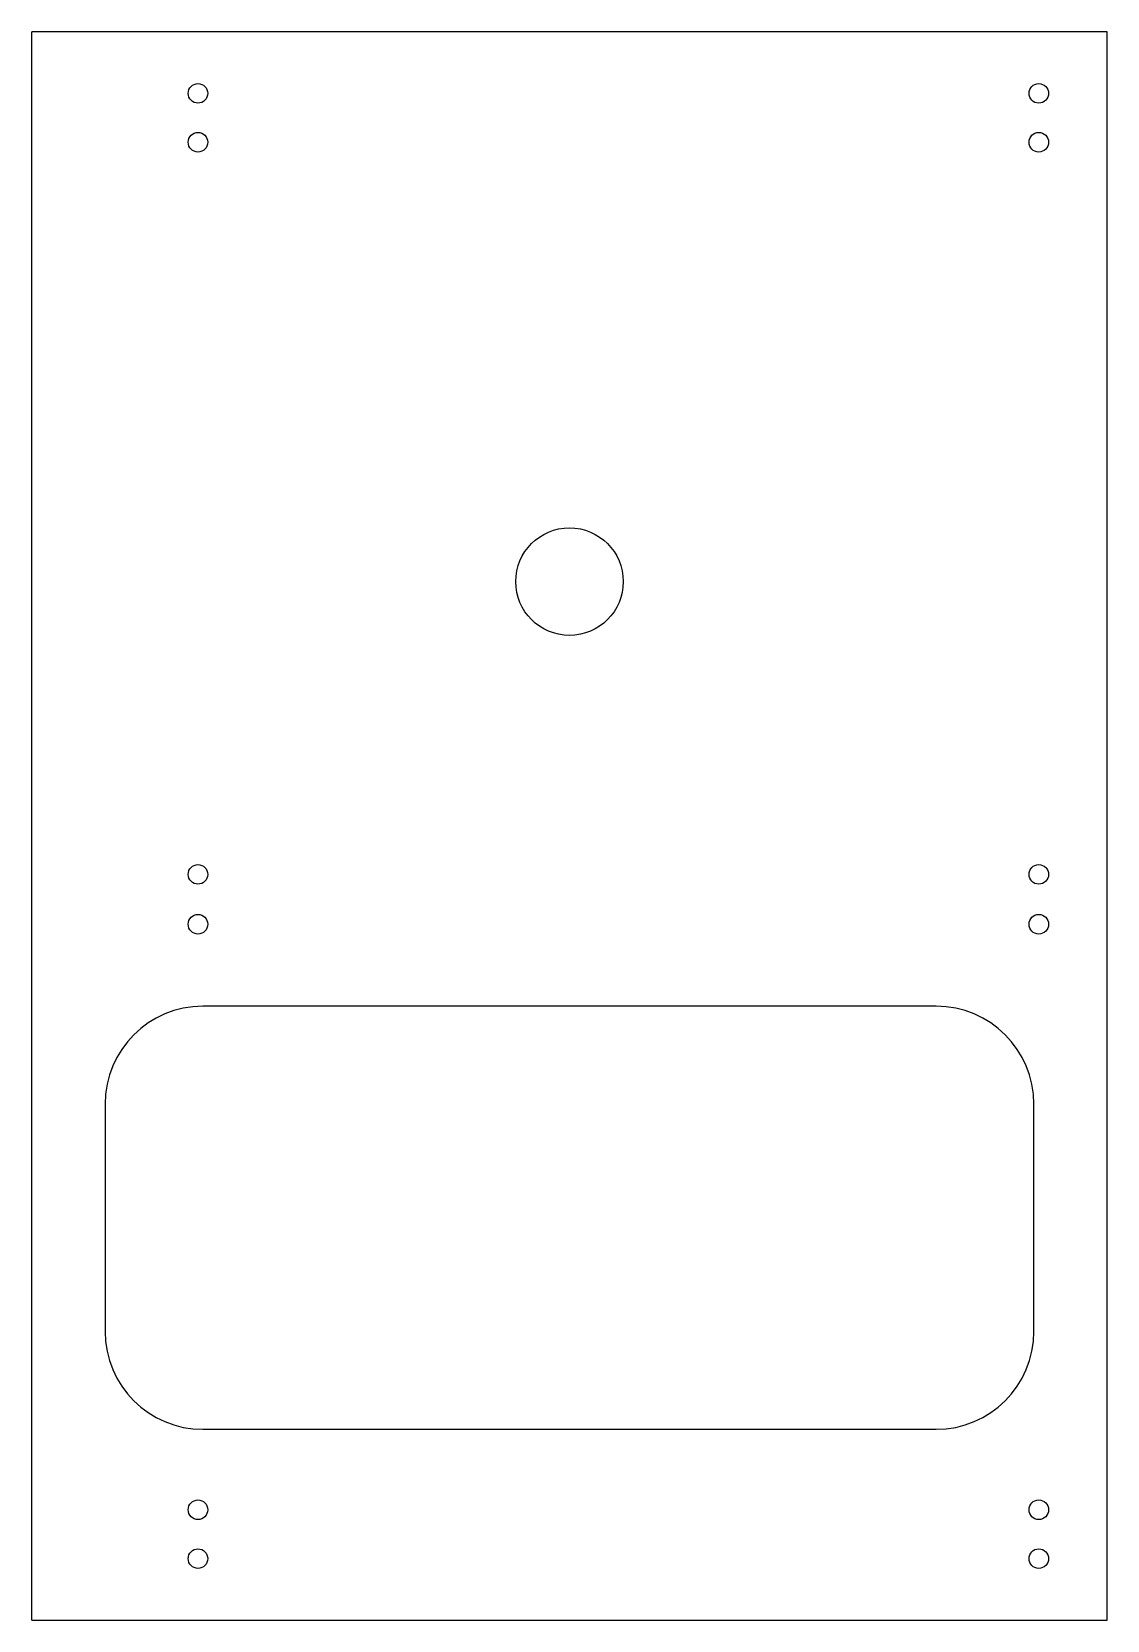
# Model space of a CAD drawing. Header units: inches. Extents: x -6 to 5, y -8.1 to 8.1.
import ezdxf

# ---------------------------------------------------------------- set-up
doc = ezdxf.new("R2010")
doc.units = ezdxf.units.IN
doc.header["$MEASUREMENT"] = 0

msp = doc.modelspace()

# ---------------------------------------------------------------- linework, layer by layer
at = {"color": 7, "linetype": 'Continuous', "lineweight": 25}
for p, q in [((-6, -8.125), (-6, 8.125)), ((5, 8.125), (-6, 8.125)), ((5, -8.125), (5, 8.125)), ((3.25, -1.844), (-4.25, -1.844)), ((-5.25, -2.844), (-5.25, -5.172)), ((4.25, -5.172), (4.25, -2.844)), ((-4.25, -6.172), (3.25, -6.172)), ((-6, -8.125), (5, -8.125))]:
    msp.add_line(p, q, dxfattribs=at)
for centre, radius in [((-4.3, 7.495), 0.1), ((4.3, 7.495), 0.1), ((-4.3, 6.995), 0.1), ((4.3, 6.995), 0.1), ((-0.5, 2.5), 0.55), ((-4.3, -0.495), 0.1), ((4.3, -0.495), 0.1), ((-4.3, -1.005), 0.1), ((4.3, -1.005), 0.1), ((-4.3, -6.995), 0.1), ((4.3, -6.995), 0.1), ((-4.3, -7.495), 0.1), ((4.3, -7.495), 0.1)]:
    msp.add_circle(centre, radius, dxfattribs=at)
for centre, start, end in [((-4.25, -2.844), 90, 180), ((3.25, -2.844), 0, 90), ((-4.25, -5.172), 180, 270), ((3.25, -5.172), 270, 0)]:
    msp.add_arc(centre, 1, start, end, dxfattribs=at)

doc.saveas('drawing.dxf')
